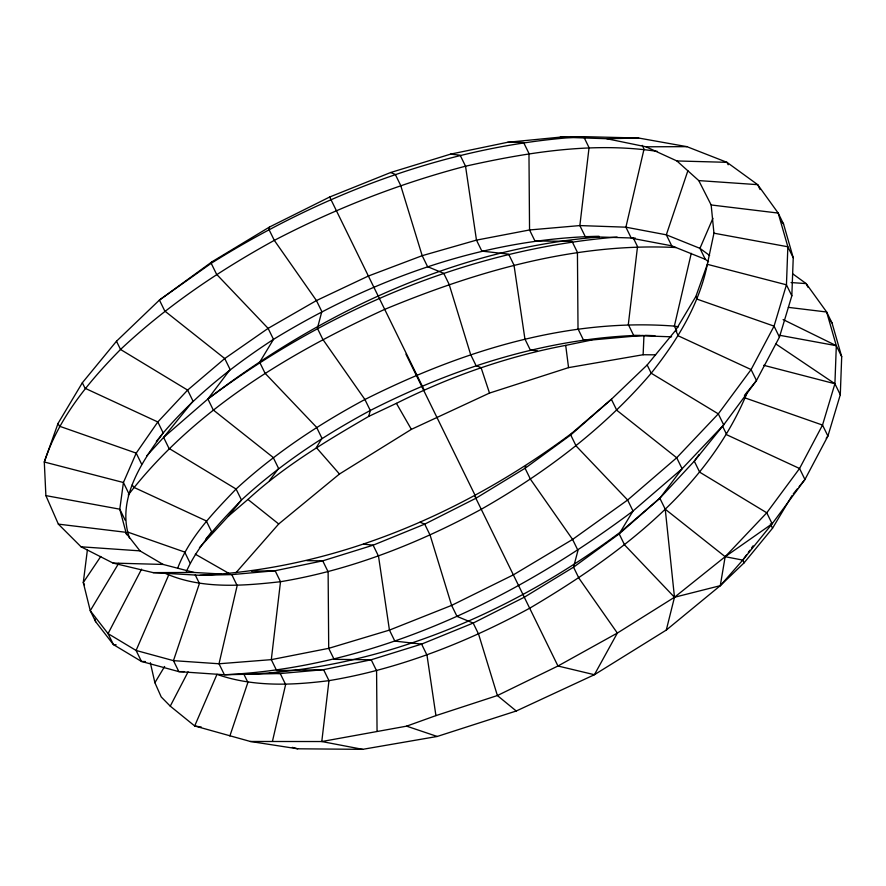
<?xml version="1.0" encoding="UTF-8"?>
<svg xmlns="http://www.w3.org/2000/svg" width="886" height="886" viewBox="0 0 886 886"><rect width="100%" height="100%" fill="white"/><g stroke="black" fill="none" stroke-linecap="round" stroke-linejoin="round"><path stroke-width="1.33" d="M87.382 549.962L83.284 582.512L90.261 610.709L95.644 621.706L113.441 644.62L141.472 661.454L178.85 671.632L224.402 674.755L280.242 673.537L323.589 669.661L371.201 659.771L421.592 644.111L473.179 623.068L524.357 597.197L573.541 567.184L619.181 533.881L659.848 498.209L694.292 461.174L723.685 424.859L756.478 380.559L779.436 337.134L791.829 295.813L793.236 257.76L783.567 224.069L778.185 213.072L757.696 184.665L726.963 162.326L686.894 146.655L638.651 138.028L583.675 136.654L560.229 137.142L507.678 142.281L450.597 154.131L390.66 172.515L329.692 197.002L269.565 226.993L212.186 261.669L159.425 300.066L116.487 341.221L82.343 382.763L58.033 423.442L44.3 462.016L45.884 495.617L58.354 524.124L81.047 546.795L113.043 563.075L153.123 572.622L199.871 575.302L231.778 574.615L275.125 570.728L322.737 560.849L373.117 545.189L424.715 524.135L475.893 498.264L525.066 468.262L570.717 434.96L611.384 399.287L647.168 364.988L675.619 330.367L695.875 296.467L707.327 264.316L713.95 233.195L711.159 204.965L698.766 180.589L676.893 160.953L645.972 146.799L606.744 138.725L560.229 137.142M150.321 662.673L154.895 682.707L161.208 696.939L170.256 706.142L194.687 725.955L250.339 741.471L321.784 741.538L406.608 726.155L435.923 715.622L497.389 695.543L557.958 666.006L617.343 633.069L674.479 597.264L725.169 556.696L766.767 512.795L799.56 468.495L822.518 425.07L834.911 383.749L836.318 345.695L826.649 312.005L806.16 283.598L792.992 274.018M250.339 741.471L297.618 748.792L362.629 749.346L437.208 736.465L516.25 711.004L594.395 674.722L666.294 630.068L720.274 585.679L742.756 560.096L772.149 523.792L804.942 479.492L827.912 436.067L840.293 394.735L841.7 356.693L832.032 322.991L826.649 312.005L788.352 307.364M235.942 572.744L278.702 523.98L339.46 474.021L411.37 429.367L489.504 393.074L568.557 367.624L643.125 354.732L643.967 335.285M129.522 538.101C116.276 500.047 141.284 462.315 163.201 432.966C194.61 395.92 232.963 365.785 273.497 339.36C371.367 279.489 483.468 238.5 599.036 236.274M647.168 364.988L651.21 373.227L718.302 413.862L723.685 424.859L682.098 468.76L633.014 511.023L619.181 533.881L624.564 544.879L674.479 597.264L720.274 585.679L725.169 556.696L772.149 523.792L766.767 512.795L699.674 472.16L694.292 461.174L699.076 454.573M272.467 741.228L285.624 684.535L280.242 673.537L269.455 672.928M691.257 253.341L674.368 326.114L676.76 330.999M666.294 630.068L674.479 597.264L665.242 509.206L659.848 498.209L682.098 468.76L676.705 457.763L616.778 410.273L611.384 399.287L571.703 433.32C464.264 513.415 334.83 569.222 199.871 575.302M269.565 226.993L268.923 229.385L274.317 240.372L316.446 300.564L321.828 311.551L317.398 328.307L322.781 339.305L364.91 399.497L370.293 410.484L368.731 416.387C326.657 440.851 284.417 466.025 248.39 499.039L228.378 516.184L199.45 547.659M525.708 465.87L525.066 468.262L530.459 479.248L572.589 539.441L577.971 550.428L573.541 567.184L578.923 578.181L617.343 633.069L594.395 674.722L557.958 666.006L474.674 495.839M747.562 391.678C708.047 489.415 617.797 556.198 529.739 608.184C466.966 642.25 399.675 668.919 328.972 680.647C291.649 685.387 252.997 687.015 216.97 674.368L194.687 725.955L201.344 727.085M229.873 735.967L247.892 682.386L243.705 673.847M687.879 170.721L666.327 234.823L671.71 245.821L705.322 259.343L708.556 261.724M712.909 218.333L699.94 248.346L705.322 259.343M177.754 567.981C189.615 536.927 213.526 512.629 236.086 489.028C274.738 453.422 318.694 424.305 364.91 399.497C460.188 351.62 566.641 317.797 674.368 326.114L678.41 326.879M186.337 571.614C198.741 543.827 220.791 521.81 241.468 500.014C280.12 464.408 324.088 435.303 370.293 410.484C452.137 368.886 541.523 339.737 633.712 335.495L640.113 335.362M141.572 569.155L108.059 633.623L113.441 644.62L116.121 644.798M170.256 706.142L188.098 671.821M720.274 585.679L744.096 562.843L772.548 528.222L792.106 495.495M118.68 563.352L90.261 610.709L108.059 633.623L136.09 650.468L173.468 660.646L219.019 663.769L271.304 659.649L328.706 648.342L389.441 630.101L451.616 605.393L513.304 574.892L572.589 539.441L627.631 500.025L676.705 457.763L718.302 413.862L751.095 369.573L774.054 326.137L786.447 284.816L787.853 246.773L778.185 213.072L711.159 204.965M154.895 682.707L164.63 666.482M212.186 261.669L211.2 263.297L159.425 300.066L164.807 311.052L224.745 358.542L230.127 369.54L207.889 398.988L163.611 437.396L146.799 455.781M571.703 433.32L570.717 434.96L576.099 445.946L627.631 500.025L633.014 511.023C514.899 599.634 373.892 667.723 224.402 674.755L219.019 663.769L237.16 585.602L231.778 574.615M100.805 556.441L83.284 582.512L84.48 584.948M128.226 494.997C193.724 410.163 288.581 353.436 384.757 309.347C476.69 271.249 575.59 242.465 676.007 247.537M744.096 562.843L742.756 560.096L746.743 554.603M748.338 552.41L749.933 550.206M751.527 548.013L753.111 545.809M269.388 480.666L278.592 468.472L273.209 457.475L213.271 409.985L207.889 398.988C320.887 312.481 456.08 248.379 599.257 236.994M826.206 438.238L827.912 436.067L822.518 425.07L745.691 398.146L744.495 395.699M228.378 516.184L241.468 500.014L236.086 489.028L168.993 448.394L163.611 437.396L193.004 401.092L187.622 390.095L120.529 349.461L116.487 341.221M156.357 441.394L163.201 432.966L157.819 421.969L85.034 388.256L82.343 382.763M205.818 539.098L211.665 531.888L206.283 520.902L133.509 487.189L132.302 484.753M744.495 395.322L756.478 380.559L751.095 369.573L678.311 335.86L675.619 330.367M793.247 493.901L797.422 488.751M799.094 486.702L804.942 479.492L799.56 468.495L726.775 434.793L722.588 426.244M659.848 498.209L620.167 532.253C512.728 612.348 383.295 668.155 248.335 674.235L240.084 673.759M207.889 398.988C326.436 310.233 468.749 249.088 617.11 237.038M368.731 416.387L396.906 403.108C450.143 376.472 507.169 356.438 565.7 345.374L591.837 339.98L642.616 335.406M583.675 136.654C450.985 144.507 323.213 193.214 211.2 263.297L216.583 274.295L268.115 328.374L273.497 339.36L259.664 362.23L265.047 373.227L316.579 427.296L321.961 438.293L316.346 447.585L339.46 474.021M606.744 138.725L638.651 138.028M635.273 238.09L585.236 236.573L579.854 225.576L589.057 147.641L584.273 137.873M251.679 571.215L275.125 570.728L280.508 581.714L271.304 659.649L276.687 670.647L323.589 669.661L328.972 680.647L321.784 741.538L362.629 749.346M645.972 146.799L686.894 146.655M153.123 572.622L194.045 572.467L220.991 573.995M184.199 671.621L178.85 671.632L173.468 660.646L199.428 583.464L195.241 574.914M643.125 354.732L655.585 354.843M507.678 142.281L523.582 142.458L528.964 153.455L529.551 229.961L534.934 240.959L572.046 241.391L577.428 252.388L578.015 328.894L583.398 339.881L591.837 339.98M306.833 560.661L322.737 560.849L328.119 571.835L328.706 648.342L334.1 659.339L371.201 659.771L376.583 670.768L377.048 731.016M676.893 160.953L726.963 162.326L728.159 164.763M113.043 563.075L163.113 564.448L194.045 572.467M145.481 661.565L141.472 661.454L136.09 650.468L168.506 575.435L167.31 572.998M671.621 336.824L633.712 335.495L628.318 324.509L637.521 246.574L633.335 238.024M645.34 335.34L654.92 335.705M698.766 180.589L757.696 184.665L760.088 189.549M791.076 282.556L806.16 283.598L807.954 287.252M81.047 546.795L139.977 550.87L163.113 564.448M450.597 154.131L460.155 155.205L465.538 166.203L476.469 240.128L481.862 251.115L508.619 254.138L514.002 265.135L524.933 339.061L530.326 350.048L537.237 350.834M363.57 544.104L373.117 545.189L378.51 556.175L389.441 630.101L394.824 641.099L421.592 644.111L426.974 655.108L435.923 715.622M58.354 524.124L125.38 532.231L139.977 550.87M657.445 151.417C593.398 141.671 528.189 152.237 465.538 166.203C399.165 183.535 335.118 208.675 274.317 240.372C219.041 270.695 166.535 306.191 120.529 349.461C88.511 381.932 58.642 418.026 44.3 462.016L123.42 482.516L128.802 493.513M713.95 233.195L787.853 246.773L793.236 257.76M779.669 335.296L836.318 345.695L841.7 356.693M45.884 495.617L119.787 509.184L125.17 520.182M671.71 245.821L631.286 238.179L625.904 227.181L644.044 149.025L642.25 145.359M742.756 560.096L725.169 556.696L665.242 509.206M763.699 365.298L834.911 383.749L840.293 394.735M292.38 747.363L297.618 748.792M406.608 726.155L437.208 736.465M127.385 531.965L184.687 552.056L190.069 563.042M390.66 172.515L395.289 174.42L400.671 185.407L422.19 255.677L427.573 266.664L443.753 273.353L449.136 284.34L470.654 354.61L476.048 365.597L481.098 367.69L489.504 393.074M420.086 522.231L424.715 524.135L430.098 535.133L451.616 605.393L456.999 616.39L473.179 623.068L478.562 634.055L497.389 695.543L516.25 711.004M783.102 319.558L836.318 345.695M195.308 554.193L229.662 573.829M163.877 572.721C200.136 589.434 241.834 586.034 280.508 581.714C351.21 569.997 418.502 543.317 481.275 509.251C544.591 473.19 603.754 428.868 651.21 373.227C676.804 340.999 699.087 305.183 707.327 264.316L786.447 284.816L791.829 295.813M775.992 344.056L834.911 383.749M709.631 255.5L699.94 248.346L666.327 234.823L625.904 227.181L579.854 225.576L529.551 229.961L476.469 240.128L422.19 255.677L368.321 276.055L316.446 300.564L268.115 328.374L224.745 358.542L187.622 390.095L157.819 421.969L136.211 453.123L123.42 482.516L119.787 509.184L126.576 534.679M247.936 499.449L278.702 523.98M781.995 221.877L783.567 224.069M829.661 319.713L832.032 322.991M396.419 403.351L411.37 429.367M329.692 197.002L423.984 389.607M779.436 337.134L774.054 326.137L697.227 299.213L695.875 296.467M770.399 523.825L772.548 528.222M405.954 354.178L475.616 496.393M141.605 464.12L136.211 453.123L59.384 426.188L58.033 423.442M94.979 619.015L95.644 621.706M565.7 345.374L568.557 367.624"/></g></svg>
